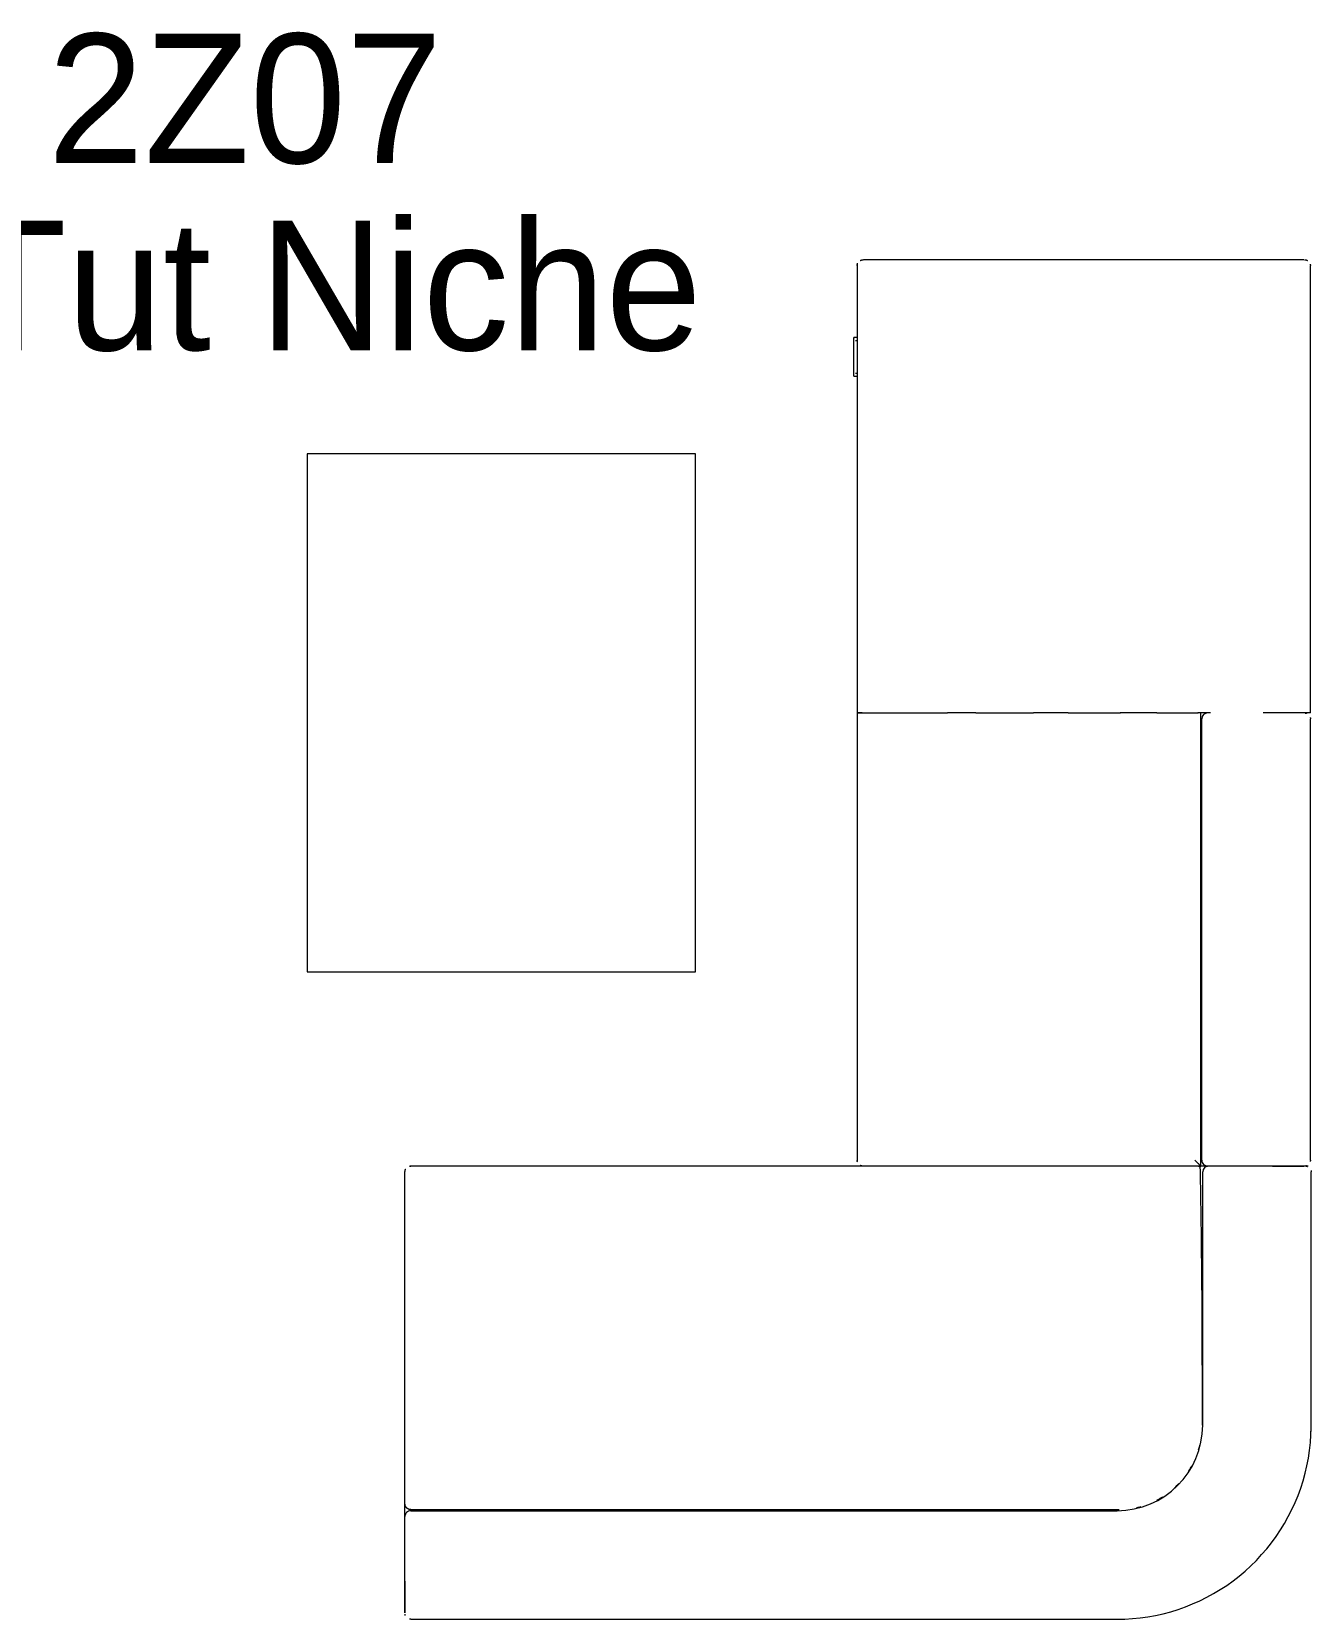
# Model space of a CAD drawing. Header units: millimetres. Extents: x 155927 to 295199, y -4084 to 97293.
# Drawn here: x 222876 to 224852, y 15108 to 17560 of the extents above; entities that cross this region are included whole.
import ezdxf

# ---------------------------------------------------------------- set-up
doc = ezdxf.new("R2010")
doc.units = ezdxf.units.MM
doc.header["$MEASUREMENT"] = 0
doc.layers.add('A-AREA-IDEN', color=7, linetype='CONTINUOUS', lineweight=9)
doc.layers.add('I-FURN', color=8, linetype='CONTINUOUS', lineweight=9)
doc.styles.add('Century Gothic', font='GOTHIC.TTF', dxfattribs={"height": 200})

msp = doc.modelspace()

# ---------------------------------------------------------------- linework, layer by layer
at = {"layer": 'I-FURN'}
for p, q in [((224150.8, 17202.6), (224150.8, 15815.4)), ((224150.8, 17199), (224150.9, 17199.3)), ((224150.8, 17198.6), (224150.8, 17199)), ((224150.8, 17198.6), (224150.8, 16507.6)), ((224150.9, 17200), (224151, 17200.4)), ((224150.9, 17199.7), (224150.9, 17200)), ((224150.9, 17199.3), (224150.9, 17199.7)), ((224151, 17200.4), (224151.1, 17200.8)), ((224155.3, 17206.4), (224155.6, 17206.5)), ((224155.6, 17206.5), (224155.9, 17206.7)), ((224155.9, 17206.7), (224156.2, 17206.9)), ((224156.2, 17206.9), (224156.6, 17207)), ((224156.6, 17207), (224156.9, 17207.1)), ((224156.9, 17207.1), (224157.3, 17207.2)), ((224157.3, 17207.2), (224157.6, 17207.3)), ((224157.6, 17207.3), (224157.9, 17207.4)), ((224157.9, 17207.4), (224158.3, 17207.5)), ((224158.3, 17207.5), (224158.7, 17207.5)), ((224158.7, 17207.5), (224159, 17207.6)), ((224159, 17207.6), (224159.4, 17207.6)), ((224159.4, 17207.6), (224159.7, 17207.6)), ((224159.7, 17207.6), (224159.8, 17207.6)), ((224560.8, 17207.6), (224160.8, 17207.6)), ((224840.8, 17207.6), (224560.8, 17207.6)), ((224841.8, 17207.6), (224842.2, 17207.6)), ((224842.2, 17207.6), (224842.6, 17207.6)), ((224842.6, 17207.6), (224842.9, 17207.5)), ((224842.9, 17207.5), (224843.3, 17207.5)), ((224843.3, 17207.5), (224843.6, 17207.4)), ((224843.6, 17207.4), (224844, 17207.4)), ((224844, 17207.4), (224844.3, 17207.3)), ((224844.3, 17207.3), (224844.7, 17207.2)), ((224844.7, 17207.2), (224845, 17207)), ((224845, 17207), (224845.3, 17206.9)), ((224845.3, 17206.9), (224845.7, 17206.8)), ((224845.7, 17206.8), (224846, 17206.6)), ((224846, 17206.6), (224846.3, 17206.4)), ((224850.6, 17200.8), (224850.6, 17200.5)), ((224850.6, 17200.5), (224850.7, 17200.1)), ((224850.7, 17200.1), (224850.8, 17199.8)), ((224850.8, 17199.8), (224850.8, 17199.4)), ((224850.8, 17199.4), (224850.8, 17199.1)), ((224850.8, 17199.1), (224850.8, 17198.7)), ((224850.8, 16507.6), (224850.8, 17198.6)), ((224150.8, 17087.6), (224145.8, 17087.6)), ((224145.8, 17087.6), (224145.8, 17086.6)), ((224145.8, 17027.6), (224145.8, 17087.6)), ((224150.8, 17082.6), (224148.3, 17082.6)), ((224145.8, 17028.6), (224145.8, 17027.6)), ((224145.8, 17027.6), (224150.8, 17027.6)), ((224148.3, 17032.6), (224150.8, 17032.6)), ((223901.1, 16907.8), (223301.1, 16907.8)), ((223301.1, 16907.8), (223301.1, 16107.8)), ((223901.1, 16107.8), (223901.1, 16907.8)), ((224150.8, 16507.6), (224150.8, 15816.6)), ((224150.8, 16507.6), (224158.6, 16507.6)), ((224158.6, 16507.6), (224150.8, 16507.6)), ((224158.6, 16507.6), (224290.2, 16507.6)), ((224334.3, 16507.6), (224290.2, 16507.6)), ((224334.3, 16507.6), (224423.4, 16507.6)), ((224476.5, 16507.6), (224423.4, 16507.6)), ((224476.5, 16507.6), (224557.3, 16507.6)), ((224613.9, 16507.6), (224557.2, 16507.6)), ((224613.9, 16507.6), (224672.5, 16507.6)), ((224672.5, 16507.6), (224677.3, 16507.6)), ((224691.2, 16507.6), (224676.8, 16507.6)), ((224681.4, 15807.6), (224681.4, 16507.6)), ((224696.5, 16507.6), (224692.2, 16507.6)), ((224792.5, 16507.6), (224777.9, 16507.6)), ((224840.8, 16507.6), (224792.2, 16507.6)), ((224843, 16507.6), (224840.9, 16507.6)), ((224842.9, 16507.5), (224843.3, 16507.5)), ((224850.8, 16507.6), (224843, 16507.6)), ((224843.3, 16507.5), (224843.6, 16507.4)), ((224843.6, 16507.4), (224844, 16507.4)), ((224844, 16507.4), (224844.3, 16507.3)), ((224844.3, 16507.3), (224844.7, 16507.2)), ((224844.7, 16507.2), (224845, 16507)), ((224683.2, 15816.6), (224683.2, 16498.6)), ((224850.6, 16500.8), (224850.6, 16500.5)), ((224850.6, 16500.5), (224850.7, 16500.1)), ((224850.7, 16500.1), (224850.8, 16499.8)), ((224850.8, 16499.8), (224850.8, 16499.4)), ((224850.8, 16499.4), (224850.8, 16499.1)), ((224850.8, 16499.1), (224850.8, 16498.7)), ((224850.8, 15816.6), (224850.8, 16498.6)), ((223301.1, 16107.8), (223901.1, 16107.8)), ((223452.2, 15799.3), (223452.3, 15799.7)), ((223452.2, 15799), (223452.2, 15799.3)), ((223452.2, 15798.6), (223452.2, 15799)), ((223452.2, 15397.6), (223452.2, 15798.8)), ((223452.3, 15800), (223452.4, 15800.4)), ((223452.3, 15799.7), (223452.3, 15800)), ((223452.4, 15800.4), (223452.5, 15800.8)), ((223452.5, 15800.8), (223452.6, 15801.1)), ((223452.6, 15801.1), (223452.7, 15801.4)), ((223452.7, 15801.4), (223452.8, 15801.8)), ((223452.8, 15801.8), (223452.9, 15802.1)), ((223452.9, 15802.1), (223453.1, 15802.4)), ((223453.1, 15802.4), (223453.2, 15802.8)), ((223453.2, 15802.8), (223453.4, 15803.1)), ((223459, 15807.3), (223459.3, 15807.4)), ((223459.3, 15807.4), (223459.7, 15807.5)), ((223459.7, 15807.5), (223460, 15807.5)), ((224847.2, 15807.6), (223460, 15807.6)), ((223460, 15807.5), (223460.4, 15807.6)), ((223460.4, 15807.6), (223460.8, 15807.6)), ((223460.8, 15807.6), (223461.1, 15807.6)), ((224208.8, 15807.6), (223461.2, 15807.6)), ((224150.8, 15816.2), (224150.8, 15816.5)), ((224150.9, 15815.8), (224150.8, 15816.2)), ((224150.9, 15815.4), (224150.9, 15815.8)), ((224151, 15815.1), (224150.9, 15815.4)), ((224151, 15814.7), (224151, 15815.1)), ((224151.1, 15814.4), (224151, 15814.7)), ((224155.7, 15808.6), (224155.4, 15808.8)), ((224156, 15808.5), (224155.7, 15808.6)), ((224156.3, 15808.3), (224156, 15808.5)), ((224156.7, 15808.2), (224156.3, 15808.3)), ((224157, 15808.1), (224156.7, 15808.2)), ((224157.3, 15808), (224157, 15808.1)), ((224157.7, 15807.9), (224157.3, 15808)), ((224158, 15807.8), (224157.7, 15807.9)), ((224158.4, 15807.7), (224158, 15807.8)), ((224158.8, 15807.7), (224158.4, 15807.7)), ((224159.1, 15807.6), (224158.8, 15807.7)), ((224159.5, 15807.6), (224159.1, 15807.6)), ((224159.8, 15807.6), (224159.5, 15807.6)), ((224560.8, 15807.6), (224159.7, 15807.6)), ((224840.8, 15807.6), (224560.8, 15807.6)), ((224677.2, 15807.5), (224675.5, 15807.6)), ((224678.8, 15807), (224677.2, 15807.5)), ((224680.4, 15806.2), (224678.8, 15807)), ((224684.5, 15407.6), (224684.5, 15798.6)), ((224792.2, 15807.6), (224840.8, 15807.6)), ((224842.2, 15807.6), (224793.6, 15807.6)), ((224843.4, 15807.7), (224843, 15807.7)), ((224843.7, 15807.8), (224843.4, 15807.7)), ((224844.1, 15807.9), (224843.7, 15807.8)), ((224844.4, 15808), (224844.1, 15807.9)), ((224844.3, 15807.5), (224844.6, 15807.5)), ((224844.8, 15808.1), (224844.4, 15808)), ((224844.6, 15807.5), (224845, 15807.4)), ((224845.1, 15808.2), (224844.8, 15808.1)), ((224845, 15807.4), (224845.4, 15807.4)), ((224845.4, 15807.4), (224845.7, 15807.3)), ((224845.7, 15807.3), (224846, 15807.2)), ((224846, 15807.2), (224846.4, 15807)), ((224850.7, 15814.8), (224850.6, 15814.5)), ((224850.8, 15815.5), (224850.7, 15815.2)), ((224850.7, 15815.2), (224850.7, 15814.8)), ((224850.8, 15816.6), (224850.8, 15816.3)), ((224850.8, 15816.3), (224850.8, 15815.9)), ((224850.8, 15815.9), (224850.8, 15815.5)), ((224851.9, 15800.8), (224852, 15800.5)), ((224852, 15800.5), (224852.1, 15800.1)), ((224852.1, 15800.1), (224852.1, 15799.8)), ((224852.1, 15799.8), (224852.2, 15799.4)), ((224852.2, 15799.4), (224852.2, 15799.1)), ((224852.2, 15799.1), (224852.2, 15798.7)), ((224852.2, 15407.6), (224852.2, 15798.6)), ((224852.2, 15397.6), (224852.2, 15797.6)), ((224851.8, 15392.4), (224852.2, 15404.4)), ((224852.2, 15404.4), (224852.2, 15407.6)), ((223452.2, 15117.6), (223452.2, 15397.6)), ((224849.6, 15368.5), (224851, 15380.4)), ((224851, 15380.4), (224851.8, 15392.4)), ((224845.6, 15344.8), (224847.8, 15356.6)), ((224847.8, 15356.6), (224849.6, 15368.5)), ((224839.6, 15321.6), (224842.8, 15333.2)), ((224842.8, 15333.2), (224845.6, 15344.8)), ((224831.8, 15298.9), (224835.9, 15310.2)), ((224835.9, 15310.2), (224839.6, 15321.6)), ((223452.2, 15285.9), (223452.2, 15286)), ((223452.2, 15285.6), (223452.2, 15285.9)), ((223452.2, 15285.2), (223452.2, 15285.6)), ((223452.3, 15284.8), (223452.2, 15285.2)), ((223452.3, 15284.5), (223452.3, 15284.8)), ((223452.4, 15284.1), (223452.3, 15284.5)), ((223452.5, 15283.8), (223452.4, 15284.1)), ((223452.6, 15283.4), (223452.5, 15283.8)), ((223452.7, 15283.1), (223452.6, 15283.4)), ((223452.8, 15282.8), (223452.7, 15283.1)), ((223453, 15282.4), (223452.8, 15282.8)), ((223453.1, 15282.1), (223453, 15282.4)), ((223453.3, 15281.8), (223453.1, 15282.1)), ((223453.5, 15281.5), (223453.3, 15281.8)), ((223453.6, 15281.2), (223453.5, 15281.5)), ((223453.8, 15280.9), (223453.6, 15281.2)), ((223454.1, 15280.6), (223453.8, 15280.9)), ((223454.3, 15280.3), (223454.1, 15280.6)), ((223454.5, 15280), (223454.3, 15280.3)), ((223454.8, 15279.7), (223454.5, 15280)), ((223455, 15279.5), (223454.8, 15279.7)), ((223455.3, 15279.3), (223455, 15279.5)), ((223455.6, 15279), (223455.3, 15279.3)), ((223455.8, 15278.8), (223455.6, 15279)), ((223456.1, 15278.6), (223455.8, 15278.8)), ((223456.4, 15278.4), (223456.1, 15278.6)), ((223456.7, 15278.2), (223456.4, 15278.4)), ((223457.1, 15278), (223456.7, 15278.2)), ((223457.4, 15277.9), (223457.1, 15278)), ((223457.7, 15277.7), (223457.4, 15277.9)), ((223458, 15277.6), (223457.7, 15277.7)), ((223458.4, 15277.5), (223458, 15277.6)), ((224822.2, 15276.9), (224827.3, 15287.8)), ((224827.3, 15287.8), (224831.8, 15298.9)), ((223458.7, 15277.4), (223458.4, 15277.5)), ((223459.1, 15277.3), (223458.7, 15277.4)), ((223459.4, 15277.2), (223459.1, 15277.3)), ((223459.8, 15277.1), (223459.4, 15277.2)), ((223460.1, 15277.1), (223459.8, 15277.1)), ((223460.5, 15277), (223460.1, 15277.1)), ((223460.9, 15277), (223460.5, 15277)), ((223461.2, 15277), (223460.9, 15277)), ((223461.2, 15277), (224552.2, 15277)), ((223461.2, 15275.3), (224552.2, 15275.3)), ((224552.2, 15277), (224552.2, 15277.1)), ((224804.7, 15245.5), (224810.9, 15255.7)), ((224810.9, 15255.7), (224816.8, 15266.2)), ((224816.8, 15266.2), (224822.2, 15276.9)), ((224790.9, 15225.9), (224798, 15235.6)), ((224798, 15235.6), (224804.7, 15245.5)), ((224767.4, 15198.6), (224775.6, 15207.4)), ((224775.6, 15207.4), (224783.4, 15216.5)), ((224783.4, 15216.5), (224790.9, 15225.9)), ((224740.8, 15174.3), (224750, 15182.1)), ((224750, 15182.1), (224758.9, 15190.2)), ((224758.9, 15190.2), (224767.4, 15198.6)), ((223452.2, 15166.2), (223452.2, 15117.6)), ((224711.6, 15153.4), (224721.6, 15160)), ((224721.6, 15160), (224731.4, 15167)), ((224731.4, 15167), (224740.8, 15174.3)), ((224657.9, 15126.8), (224669, 15131.3)), ((224669, 15131.3), (224680, 15136.2)), ((224680, 15136.2), (224690.7, 15141.5)), ((224690.7, 15141.5), (224701.3, 15147.3)), ((224701.3, 15147.3), (224711.6, 15153.4)), ((223452.3, 15115.1), (223452.3, 15115.4)), ((223452.4, 15114.7), (223452.3, 15115.1)), ((223452.5, 15114.4), (223452.4, 15114.7)), ((223452.6, 15114), (223452.5, 15114.4)), ((223452.7, 15113.7), (223452.6, 15114)), ((223452.8, 15113.4), (223452.7, 15113.7)), ((223459.4, 15107.8), (223459.1, 15107.9)), ((223459.8, 15107.7), (223459.4, 15107.8)), ((223460.1, 15107.7), (223459.8, 15107.7)), ((223460.5, 15107.6), (223460.1, 15107.7)), ((223460.9, 15107.6), (223460.5, 15107.6)), ((223461.2, 15107.6), (223460.9, 15107.6)), ((223461.2, 15107.6), (224552.2, 15107.6)), ((224552.2, 15107.6), (224564.2, 15107.9)), ((224564.2, 15107.9), (224576.2, 15108.6)), ((224576.2, 15108.6), (224588.1, 15109.8)), ((224588.1, 15109.8), (224600, 15111.4)), ((224600, 15111.4), (224611.8, 15113.6)), ((224611.8, 15113.6), (224623.5, 15116.2)), ((224623.5, 15116.2), (224635.1, 15119.3)), ((224635.1, 15119.3), (224646.6, 15122.8)), ((224646.6, 15122.8), (224657.9, 15126.8))]:
    msp.add_line(p, q, dxfattribs=at)
msp.add_arc((224552.2, 15407.6), 132.3, 270, 0, dxfattribs=at)
for centre, major_axis, start_param, end_param in [((224692.1, 16498.6), (0, -9), 3.141593, 4.712389), ((224692.1, 15816.6), (0, 9), 1.570797, 2.356225), ((224693.5, 15798.6), (0, -9), 3.141593, 4.712389), ((224692.1, 15816.6), (0, -9), 5.497828, 5.759627), ((224692.1, 15816.6), (0, -9), 5.759635, 6.021436), ((224692.1, 15816.6), (0, -9), 6.021439, 6.283185), ((223461.2, 15266.3), (-9, 0), 6.021439, 6.283185), ((223461.2, 15266.3), (-9, 0), 5.759635, 6.021436), ((223461.2, 15266.3), (-9, 0), 5.497828, 5.759627), ((223461.2, 15266.3), (9, 0), 1.570797, 2.356225)]:
    msp.add_ellipse(centre, major_axis=major_axis, ratio=0.997091, start_param=start_param, end_param=end_param, dxfattribs=at)
for points, knots in [([(224672.5, 15816.6), (224673.1, 15816), (224674.3, 15814.9), (224675.8, 15813.5), (224676.8, 15812.5), (224677.3, 15812), (224677.7, 15811.6), (224678.1, 15811.2), (224678.4, 15810.8), (224678.8, 15810.4), (224679.1, 15810.1), (224679.5, 15809.8), (224679.8, 15809.4), (224680.1, 15809.1), (224680.3, 15808.8), (224680.6, 15808.6), (224680.8, 15808.3), (224681, 15808.1), (224681.2, 15807.9), (224681.3, 15807.8), (224681.4, 15807.7), (224681.4, 15807.6), (224681.4, 15807.6)], [0, 0, 0, 0, 0.142857, 0.285714, 0.357143, 0.392857, 0.428571, 0.464286, 0.5, 0.535714, 0.571429, 0.607143, 0.642857, 0.678571, 0.714286, 0.75, 0.785714, 0.821429, 0.857143, 0.892857, 0.928571, 1, 1, 1, 1]), ([(224681, 15799.4), (224681, 15800.5), (224681, 15802.1), (224680.8, 15803.8), (224680.7, 15805), (224680.5, 15805.9), (224680.4, 15806.2), (224680.4, 15806.2)], [-1, -1, -1, -1, -0.7, -0.55, -0.4, -0.2, 0, 0, 0, 0]), ([(224684, 15407.5), (224684, 15428.6), (224684, 15471.8), (224683.9, 15559.1), (224683.1, 15668.9), (224681.8, 15755.8), (224681.1, 15798.8)], [-0.9929272, -0.9929272, -0.9929272, -0.9929272, -0.8333333, -0.6666667, -0.3333333, -0.0014287, -0.0014287, -0.0014287, -0.0014287]), ([(224678.2, 15369.1), (224678.8, 15371.1), (224679.5, 15373.7), (224680.1, 15376.2), (224680.2, 15376.6)], [0.1870766, 0.1870766, 0.1870766, 0.1870766, 0.3333333, 0.3634714, 0.3634714, 0.3634714, 0.3634714]), ([(224582.5, 15280.1), (224582.8, 15280.2), (224585, 15280.7), (224587.3, 15281.2), (224589.3, 15281.8)], [0.6105778, 0.6105778, 0.6105778, 0.6105778, 0.625, 0.75, 0.75, 0.75, 0.75]), ([(224613.5, 15291.5), (224614.9, 15292.2), (224617.8, 15293.8), (224620.7, 15295.6), (224622.2, 15296.5)], [0.12345038, 0.12345038, 0.12345038, 0.12345038, 0.16666667, 0.21572385, 0.21572385, 0.21572385, 0.21572385])]:
    msp.add_open_spline(points, degree=3, knots=knots, dxfattribs=at)
for points in [[(224663.2, 15336.9), (224664.9, 15339.5), (224666.5, 15342), (224667.9, 15344.7)], [(224641.2, 15310.8), (224643.5, 15312.9), (224645.7, 15315.2), (224647.8, 15317.4)], [(224552.2, 15277.1), (224553.3, 15277.1), (224554.4, 15277.1), (224555.5, 15277.1)]]:
    msp.add_open_spline(points, degree=3, dxfattribs=at)

# ---------------------------------------------------------------- texts
at = {"layer": 'A-AREA-IDEN', "style": 'Century Gothic'}
for s, p in [('2Z07', (222900.4, 17356.9)), ('5P Tut Niche', (222364.9, 17067.9))]:
    msp.add_text(s, height=200, dxfattribs=at).set_placement(p)

doc.saveas('drawing.dxf')
